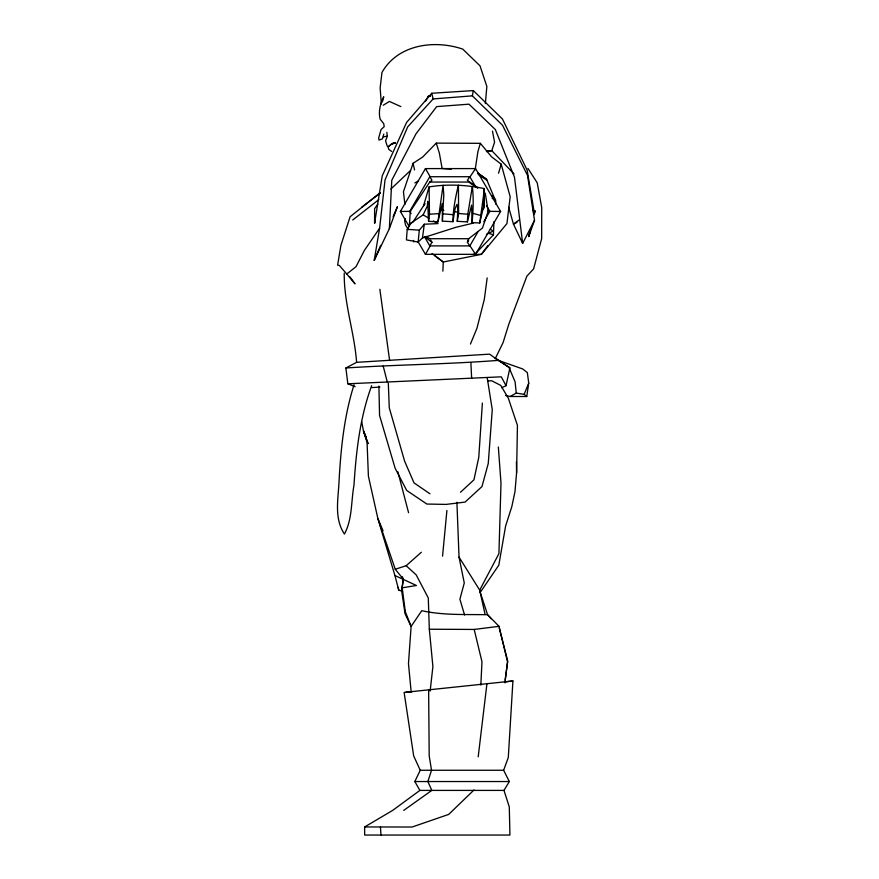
<?xml version="1.0" encoding="UTF-8"?>
<svg xmlns="http://www.w3.org/2000/svg" width="879" height="879" viewBox="0 0 879 879"><rect width="100%" height="100%" fill="white"/><g stroke="black" fill="none" stroke-linecap="round" stroke-linejoin="round"><path stroke-width="1.32" d="M375.322 220.64L374.575 223.189L374.63 208.609L377.794 204.225M411.141 222.958L412.877 222.189L423.557 205.785L429.084 186.908C447.279 183.942 465.936 184.81 483.955 188.524L483.505 206.895L479.736 222.991L472.089 222.629L471.616 205.071L467.375 221.882L457.256 221.321L457.838 209.092L457.025 204.291L455.146 208.488L452.905 221.684L442.401 221.145L442.28 203.467L437.929 221.86L428.556 221.343L427.688 201.313L427.425 205.785L423.162 214.883L411.141 222.958L407.219 229.309L406.428 239.89L418.14 242.044L422.491 237.956L455.838 227.331L473.265 223.112M457.256 221.321L458.629 213.476L458.409 185.183C455.509 197.127 453.07 209.367 452.905 221.684M481.516 211.345L483.758 208.136L483.955 188.524L483.889 191.15M491.163 618.761L487.581 614.718L480.253 592.358L498.811 565.186L505.601 526.082L511.809 506.656L514.984 491.658L516.599 472.715L517.434 425.392L508.326 398.176L500.722 385.376L491.68 380.772L487.647 380.937M442.401 221.145L443.785 195.094L443.093 185.249L437.929 221.86M483.824 193.776L483.758 208.136M442.873 271.139L443.269 262.019L434.775 255.591M480.835 685.082L481.978 661.766L474.188 629.441L429.315 629.221L428.282 597.94L416.174 574.866L406.164 565.713L395.264 569.262L377.849 518.445L368.4 476.154L367.07 442.423L363.466 430.864L361.643 421.502M389.364 228.617L391.781 180.228L415.987 133.85L436.654 106.612L468.979 104.172L495.327 129.521L514.49 177.239L522.664 243.406L534.52 220.288L527.51 175.404L502.502 125.236L472.375 95.855L433.127 98.942L407.68 126.884L385.035 179.942L379.607 228.21L374.212 260.349L389.364 228.617L397.418 206.675L393.1 216.663M467.375 221.882L467.815 214.245L472.32 186.48C473.781 198.335 473.188 210.685 472.089 222.629M405.911 692.234L512.918 680.994L508.293 757.489L503.634 770.257L509.315 781.541L503.986 790.408L509.282 806.878L509.93 835.05L364.642 835.05L364.642 826.952L392.638 810.416L419.887 790.408L503.986 790.408M409.427 225.002L410.273 211.312L429.743 182.052L431.963 180.294L429.798 176.723L409.779 211.312L411.119 213.608M482.384 403.065L478.769 457.399L473.935 479.835L460.497 492.251M485.373 103.557L486.845 86.417L480 65.826L462.728 49.103C434.402 39.467 397.78 44.411 381.969 72.452L380.135 87.944L381.354 103.909M493.921 221.662L493.438 234.858L475.517 253.602L473.605 254.405L481.406 254.339L506.93 223.596L510.183 196.764L501.206 164.186L491.57 156.803L480.341 143.321L436.248 143.123L422.645 157.077L413.053 163.318L403.45 191.721L404.889 204.422M495.558 204.06L495.8 201.357L486.592 179.349L478.143 173.284L486.592 179.349M442.555 556.165L446.917 510.446M479.736 222.991L483.933 192.754M418.14 242.044L419.316 230.177L424.271 224.233L438.017 223.607L433.446 220.915M430.128 691.125L432.907 666.601L429.315 629.221M504.986 682.862L507.491 661.678L499.041 626.32L487.581 614.718C465.892 614.3 443.346 615.465 421.777 610.696L411.119 626.408L408.471 663.601L411.163 691.883M478.198 756.819L486.944 683.719M422.491 237.956L424.271 224.233M428.556 221.343L429.479 214.201L429.084 186.908M487.175 277.907L484.318 299.398L476.967 328.219L470.452 344.052M382.387 101.964L383.738 96.778C380.299 103.634 378.201 111.578 380.167 119.17L383.716 123.653L384.211 126.62L381.036 129.598L378.673 138.047L379.036 140.08L382.398 138.86L383.815 134.091M395.264 569.262L403.373 579.228L401.538 589.963L405.054 613.762L411.119 626.408L405.296 611.729L402.197 587.82L403.373 579.228L402.34 576.745M505.073 680.17L507.765 661.228L499.195 627.848M505.656 395.484L510.183 396.506L526.752 396.506L528.729 383.123L527.345 372.608L522.719 368.96L498.316 360.379L489.57 354.149L356.599 362.335L345.876 367.982L347.831 383.793L355.16 386.694M475.176 169.735L477.901 151.66L480.341 143.321M374.575 223.189L382.244 175.833L406.625 122.401L431.787 93.262L473.32 90.581L502.469 119.028L527.125 170.087L534.421 213.498L535.069 210.696L534.124 214.575M472.375 95.855L473.32 90.581M501.788 387.716L506.04 385.683L509.897 367.938L495.251 357.995M405.285 218.64L404.67 221.123L405.593 225.178L408.471 229.738M534.52 220.288L528.751 236.539L530.707 228.606M528.751 236.539L530.652 228.793M354.028 384.815C344.107 416.064 340.81 448.839 339.041 481.428C338.261 498.986 333.932 518.368 344.436 534.047C352.435 519.28 351.051 501.327 353.984 485.142C356.149 451.465 359.95 417.536 371.652 385.683M498.558 173.207L501.206 164.186L501.294 166.186M477.846 232.056L469.836 245.889L467.386 242.318L468.683 238.714L482.45 228.079L488.153 211.312L485.252 193.171M526.752 396.506L524.126 394.363L528.729 383.123M374.212 260.349L380.684 245.362M419.887 790.408L414.833 781.541L420.239 770.257L413.668 755.885L404.12 692.421L412.185 691.575M495.196 358.72L503.096 342.568L508.798 324.252L526.884 276.149L533.608 268.908L541.651 238.648L541.728 207.587L537.201 182.766L527.971 168.438M386.837 132.344L387.298 136.223L385.584 140.882L387.243 146.079M409.185 226.518L400.374 211.465L425.436 168.592L475.55 168.592L500.601 211.465L475.55 254.328L425.436 254.328L430.391 245.593M467.386 242.318L468.705 240.022M483.857 221.684L489.856 211.312L486.516 205.543M425.337 101.415L428.282 96.404L430.633 95.514M424.458 236.671L429.798 245.889L431.963 242.318L430.644 240.022M469.825 177.108L475.55 168.592M379.607 228.21L364.433 250.339L356.006 266.711L346.787 274.006L339.349 265.458L337.613 265.139L340.898 245.406L350.095 216.772L380.211 192.688M475.847 187.095L469.836 176.723L467.386 180.294L477.901 187.864M487.845 245.571L481.406 254.339L443.269 262.019L432.028 253.613M423.557 205.785L425.128 203.752M388.111 146.804L391.748 143.947L395.089 143.002L391.748 143.771L388.155 146.87L388.782 149.375L391.649 151.441M474.023 789.957L448.708 814.404L412.119 827.018L364.642 826.952M390.891 189.04L410.482 170.504M406.164 565.713L421.349 552.254M378.794 199.654L352.721 220.003M380.266 193.094L361.555 207.345M519.379 219.827L513.468 224.145L522.664 243.406M403.692 810.416L431.798 790.408L427.875 781.541L431.534 770.257L429.194 755.885L428.633 689.828M383.222 105.238L389.408 101.426L400.791 106.579M486.461 234.352L493.02 231.155L490.284 229.056M510.183 396.506L516.259 393.056L524.126 394.363M414.877 182.942L418.36 180.975M516.962 222.376L513.468 224.145L508.6 206.994M428.172 96.712L430.512 95.833M428.282 96.404L430.446 95.899M486.505 151.573L491.768 150.65L513.995 173.932M402.197 587.82L416.415 585.491L394.935 575.536L377.849 518.445L383.057 530.85M383.453 136.794L387.298 136.223M512.918 680.994L504.425 681.917M474.188 629.441L499.041 626.32M486.483 151.276L491.768 150.65L494.58 142.211L492.471 131.158M347.831 383.793L501.272 376.827L506.04 385.683M345.876 367.982C396.66 364.653 447.598 364.291 498.316 360.379L509.897 367.938M371.817 387.584L379.915 387.068M429.479 214.201L438.632 213.652M400.374 211.465L410.669 211.345M429.798 176.723L469.836 176.723M429.743 182.052L468.683 182.052L477.517 187.985M487.482 211.312L489.856 211.312M468.683 238.714L429.743 238.714L426.359 236.429M429.798 245.889L469.836 245.889M420.239 770.257L503.634 770.257M414.833 781.541L509.315 781.541M489.196 211.345L500.601 211.465M407.219 229.309L419.316 230.177M451.323 169.186L442.115 168.471L439.357 153.133L436.248 143.123M458.629 213.476L467.815 214.245M443.225 213.861L453.07 214.685M439.764 209.806L443.829 210.323M454.663 211.718L457.377 212.07M473.045 213.377L480.461 215.421M489.01 233.44L493.438 234.858M394.935 575.536L398.725 590.106L402.472 591.336M492.13 198.291L495.701 200.082L491.833 195.457L493.998 198.324M423.162 214.883L428.875 218.234M478.099 174.295L486.9 180.272M429.963 493.8L414.031 482.89L404.615 461.178L389.265 407.79L388.32 383.31M424.447 236.55L431.963 242.318M346.787 274.006L355.028 283.873L349.908 276.852M469.825 245.593L475.55 254.328M456.904 502.294L459.036 557.11L479.692 590.128L480.253 592.358M417.986 241.582L425.436 254.328M425.436 168.592L430.205 176.789M366.125 437.072L363.466 430.864L368.037 443.598M532.916 209.828L534.421 213.498L533.146 209.609M508.886 367.202L515.083 381.772L516.259 393.056M363.851 431.82L367.993 443.423M464.584 615.047L459.893 599.203L464.277 583.008L459.036 557.11M413.416 240.428L413.866 241.945M397.89 471.836L408.57 512.71M383.2 366.114L387.298 382.024M431.787 93.262L433.127 98.942M413.053 163.318L414.569 169.944M484.988 613.96L479.692 590.128L498.92 553.66L500.997 483.197L498.338 446.982M398.22 587.403L398.725 590.106M487.23 377.871L492.262 409.658L488.263 463.475L481.978 486.559L465.079 502.085L446.147 504.403L426.842 504.052L406.691 490.427L395.132 468.265L379.563 415.448L378.904 386.101M389.595 360.324L379.86 289.279M356.599 362.335C354.435 332.306 343.832 303.255 344.238 273.171M380.453 826.952L380.981 835.05M470.88 362.697L471.638 378.234M516.412 461.739L516.599 472.715M395.1 142.837L391.737 143.782L395.1 142.837"/></g></svg>
